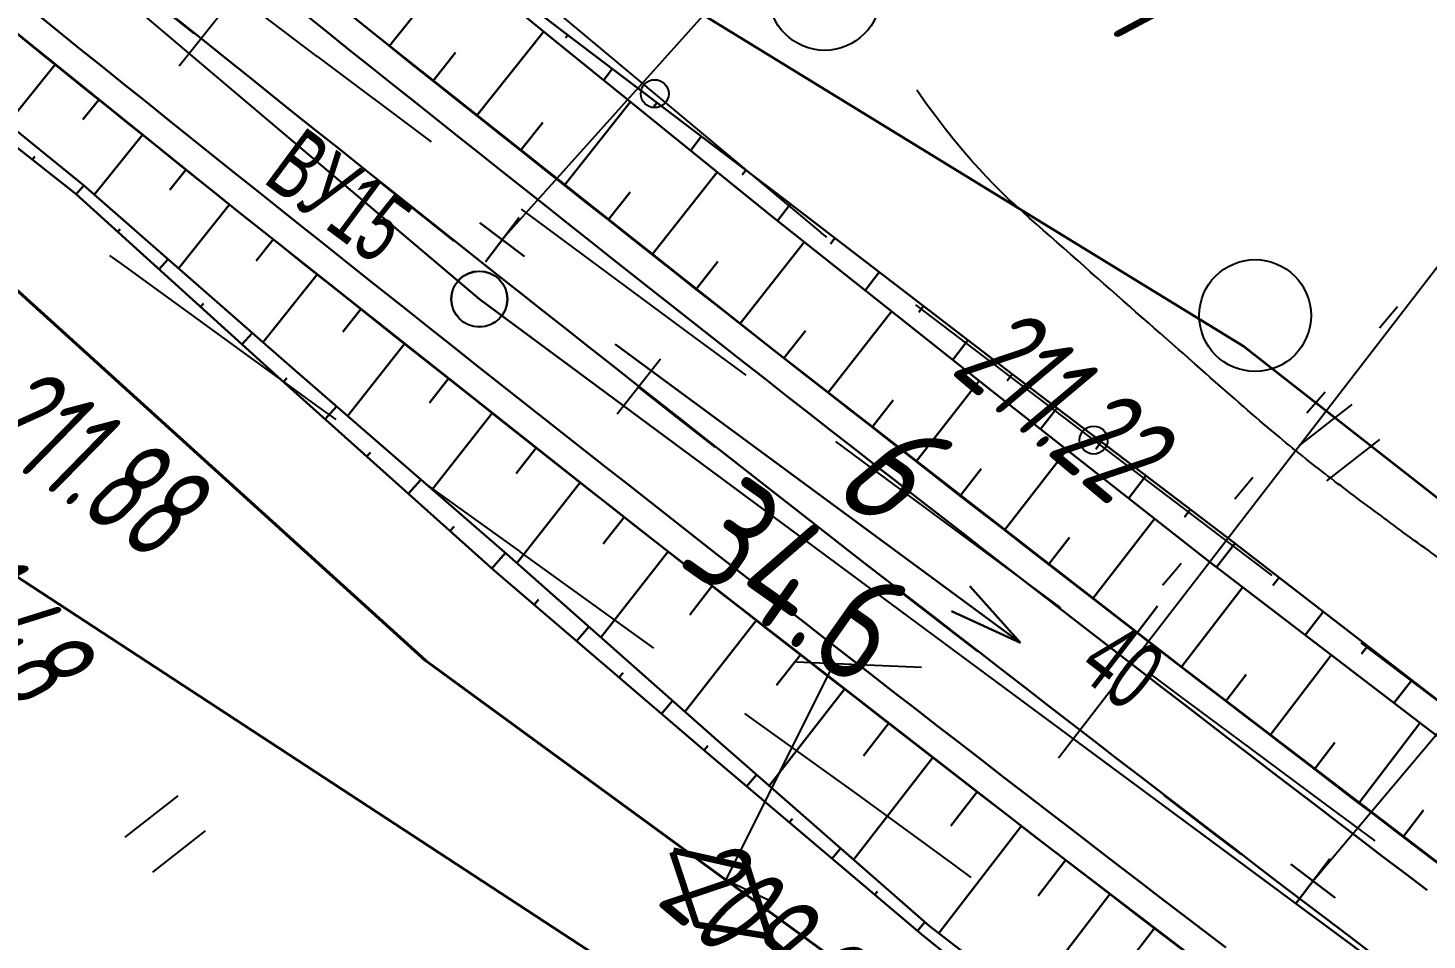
# Model space of a CAD drawing. Header units: millimetres. Extents: x -1799 to 6962, y -1020 to 4121.
# Drawn here: x 1712.9 to 1762.9, y 2361 to 2393.6 of the extents above; entities that cross this region are included whole.
import ezdxf
from ezdxf import colors
from ezdxf.entities.mleader import LeaderData, LeaderLine
from ezdxf.math import Vec2, Vec3

# ---------------------------------------------------------------- set-up
doc = ezdxf.new("R2010")
doc.units = ezdxf.units.MM
doc.linetypes.add('CONTI', pattern=[0])
doc.linetypes.add('STROT', pattern=[1.7, 0.5, -1.2])
for name, color, linetype, lineweight in [('10', 1, 'Continuous', 35), ('КОПИЯ_ОСЬ_13_ОТКОСЫ', 7, 'Continuous', 30), ('ОСЬ_ВЕРХ_ПОКРЫТИЯ_ГРАНИЦЫ_ПОЛОС', 7, 'Continuous', 30), ('ОСЬ_ВЕРХ_ПОКРЫТИЯ_ОСЬ', 1, 'Continuous', 30), ('Отметки', 5, 'Continuous', 30), ('Уклоны ПЧ', 5, 'Continuous', 30)]:
    doc.layers.add(name, color=color, linetype=linetype, lineweight=lineweight)
for name, color, linetype in [('_Ростелеком', 6, 'Continuous'), ('GOR_BDEFAULT', 212, 'CONTI'), ('NAD_MDEFAULT', 7, 'CONTI'), ('PI_OTDEFAULT', 172, 'CONTI'), ('PI_TTDEFAULT', 5, 'CONTI'), ('PLN_O', 7, 'CONTI'), ('SIT_LDEFAULT', 7, 'CONTI'), ('ZAPSKDEFAULT', 7, 'CONTI'), ('КОПИЯ_ОСЬ_ТАНГЕНСЫ', 1, 'Continuous'), ('ОСЬ_ВЕРХ_ПОКРЫТИЯ_КИЛОМЕТЫ', 1, 'Continuous'), ('ОСЬ_ВЕРХ_ПОКРЫТИЯ_ПИКЕТЫ', 1, 'Continuous'), ('ОСЬ_ВЕРХ_ПОКРЫТИЯ_ТАНГЕНСЫ', 1, 'Continuous'), ('разметка', 7, 'Continuous')]:
    doc.layers.add(name, color=color, linetype=linetype)
doc.styles.add('eskd', font='spds.shx', dxfattribs={"width": 1.2, "oblique": 15})
doc.styles.get("Standard").update_dxf_attribs({"font": 'arial.ttf'})
doc.styles.add('STYLE1', font='romand.shx', dxfattribs={"width": 0.9})
doc.styles.add('ГОСТ', font='', dxfattribs={"oblique": 15, "height": 4})
doc.styles.add('ГОСТ А', font='')
doc.styles.get('ГОСТ').set_extended_font_data('GOST type A')
doc.styles.get('ГОСТ А').set_extended_font_data('GOST type A')
doc.linetypes.add('кабель_связи_проект.', pattern='A,10,-1,["/",STYLE1,S=3,R=0,X=0,Y=-1.5],-4.1', length=15.1)

# ---------------------------------------------------------------- blocks, each defined once
blk = doc.blocks.new('BL_2011')
at = {"color": 0}
for p, q in [((0, 0), (0, 2.4)), ((1.6, 0), (1.6, 2.4))]:
    blk.add_line(p, q, dxfattribs=at)
blk = doc.blocks.new('BL_2004')
at = {"color": 0}
blk.add_circle((0, 0), 2, dxfattribs=at)
blk = doc.blocks.new('_None')
blk = doc.blocks.new('Крест')
at = {"layer": 'Отметки'}
for points in [[(0, 1), (0, -1)], [(-1, 0), (1, 0)]]:
    blk.add_lwpolyline(points, dxfattribs=at)
blk = doc.blocks.new('Стрелка')
at = {"layer": 'Уклоны ПЧ', "ltscale": 2}
for points in [[(-0.02342005360436872, -0.04794833697465961), (-0.02342005360436872, 17.97170368749525)], [(-0.02342005360436872, -0.04794833697465961), (-0.5784949510263147, 2.621650927669716)], [(-0.02342005360436872, -0.04794833697465961), (0.5316548438175772, 2.621650927669716)]]:
    blk.add_lwpolyline(points, dxfattribs=at)

msp = doc.modelspace()

# ---------------------------------------------------------------- linework, layer by layer
at = {"layer": '10'}
for points in [[(1669.735964376314, 2453.013480735396), (1726.415964376481, 2400.56348073521), (1756.385964376686, 2382.173480734614), (1836.675964376258, 2319.303480735433), (1870.275964376351, 2298.053480735433), (1950.005964376332, 2264.3734807348), (2101.215964376295, 2227.683480735322), (2162.085964376407, 2219.923480734614), (2159.525964376351, 2213.473480735359), (2297.715964376295, 2209.333480734763)], [(1760.115964376668, 2342.793480734726), (1707.955964376519, 2376.903480735061)]]:
    msp.add_lwpolyline(points, dxfattribs=at)
at = {"layer": '_Ростелеком', "linetype": 'кабель_связи_проект.', "lineweight": 40, "ltscale": 0.25}
msp.add_lwpolyline([(1696.714648970878, 2398.476130288479), (1727.091222252473, 2370.957340737258), (1759.704602863038, 2347.136348735926), (1771.53596436859, 2341.523480700714), (1788.74518032856, 2328.732222103898), (1824.303815422152, 2302.878782804509), (1851.46884326629, 2285.136642693927), (1851.46884326629, 2285.136642693927), (1863.17466596902, 2278.062137788546), (1878.271485360232, 2271.372531694745), (1892.091307884557, 2266.129684680526), (1908.265964376575, 2259.993480734912), (1954.21596437548, 2244.3734807348), (2038.371203434022, 2219.382453972858), (2060.255964376594, 2212.883480735508), (2096.453258847565, 2204.485708415893), (2121.505964377351, 2198.673480735545), (2147.735964376314, 2194.533480734949), (2165.620964376323, 2193.258480735508)], dxfattribs=at)
at = {"layer": '_Ростелеком', "ltscale": 0.25}
for points in [[(1741.702131734675, 2370.853757923854), (1737.830054703323, 2363.113638638903), (1739.36090135747, 2362.393646699761)], [(1740.357583073093, 2370.910545529251), (1744.836836334094, 2370.721362293151)]]:
    msp.add_lwpolyline(points, dxfattribs=at)
at = {"layer": '_Ростелеком', "lineweight": 100, "ltscale": 0.25}
msp.add_lwpolyline([(1735.923905610436, 2364.10058739913), (1736.78848847576, 2361.507869299886), (1739.382590925592, 2361.098506617745), (1738.608948495335, 2363.554748544854), (1735.969316852346, 2364.146079456818)], dxfattribs=at)
at = {"layer": 'GOR_BDEFAULT', "color": 212, "elevation": 212, "flags": 128}
msp.add_lwpolyline([(1833.29170037644, 2327.639214735863), (1832.841700376428, 2327.539216734854), (1832.341700376428, 2327.439217735467), (1831.801700376449, 2327.319214735565), (1831.221700376433, 2327.199212734972), (1830.621700376398, 2327.069214735565), (1830.001700376402, 2326.939217735467), (1829.361700376447, 2326.819214735565), (1828.711700376423, 2326.689217735467), (1828.0617003764, 2326.569214735565), (1827.421700376444, 2326.449212734972), (1826.79170037644, 2326.339211735328), (1826.191700376405, 2326.229210735683), (1825.611700376447, 2326.139214735863), (1825.0617003764, 2326.069214735565), (1824.5617003764, 2325.999215735507), (1824.101700376437, 2325.95921473523), (1823.691700376405, 2325.929215735209), (1823.321700376409, 2325.909211734695), (1822.981700376442, 2325.909211734695), (1822.691700376405, 2325.919213734952), (1822.421700376444, 2325.939217735467), (1822.191700376405, 2325.979210735683), (1821.981700376442, 2326.01921173503), (1821.79170037644, 2326.069214735565), (1821.621700376398, 2326.129212735606), (1821.471700376433, 2326.189217735467), (1821.331700376419, 2326.259217735765), (1821.191700376405, 2326.329216734891), (1821.071700376409, 2326.399216735189), (1820.951700376414, 2326.469216735487), (1820.831700376419, 2326.549218735111), (1820.701700376414, 2326.619217735169), (1820.581700376419, 2326.699212734972), (1820.461700376423, 2326.76921173503), (1820.331700376419, 2326.849213735585), (1820.211700376423, 2326.929215735209), (1820.081700376419, 2326.999215735507), (1819.961700376423, 2327.079216734891), (1819.831700376419, 2327.149216735189), (1819.711700376423, 2327.229210735683), (1819.581700376419, 2327.299218735111), (1819.461700376423, 2327.379212735606), (1819.331700376419, 2327.45921473523), (1819.201700376414, 2327.529213735287), (1819.071700376409, 2327.609215734911), (1818.951700376414, 2327.689217735467), (1818.821700376409, 2327.759217735765), (1818.691700376405, 2327.839211735328), (1818.5617003764, 2327.919213734952), (1818.431700376395, 2327.999215735507), (1818.301700376449, 2328.069214735565), (1818.171700376444, 2328.149216735189), (1818.04170037644, 2328.229210735683), (1817.911700376435, 2328.319214735565), (1817.78170037643, 2328.399216735189), (1817.651700376426, 2328.479210735683), (1817.521700376421, 2328.559212735307), (1817.391700376416, 2328.649216735189), (1817.261700376412, 2328.739212735009), (1817.141700376416, 2328.829216734891), (1817.011700376412, 2328.919213734952), (1816.881700376407, 2329.009217735765), (1816.751700376402, 2329.099213735585), (1816.621700376398, 2329.199212734972), (1816.501700376402, 2329.289216734854), (1816.371700376398, 2329.389214735863), (1816.241700376451, 2329.489212735009), (1816.111700376447, 2329.589211735328), (1815.991700376451, 2329.689217735467), (1815.861700376447, 2329.789216734854), (1815.731700376442, 2329.889214735863), (1815.601700376437, 2329.989212735009), (1815.471700376433, 2330.089211735328), (1815.341700376428, 2330.199212734972), (1815.211700376423, 2330.299218735111), (1815.081700376419, 2330.409211734695), (1814.951700376414, 2330.509217735765), (1814.821700376409, 2330.619217735169), (1814.681700376395, 2330.719216735487), (1814.551700376449, 2330.829216734891), (1814.421700376444, 2330.929215735209), (1814.28170037643, 2331.039216734854), (1814.151700376426, 2331.149216735189), (1814.011700376412, 2331.249215735507), (1813.881700376407, 2331.359215734911), (1813.741700376451, 2331.469216735487), (1813.601700376437, 2331.569214735565), (1813.471700376433, 2331.679215735209), (1813.331700376419, 2331.789216734854), (1813.191700376405, 2331.899216735189), (1813.051700376449, 2331.999215735507), (1812.921700376444, 2332.109215734911), (1812.78170037643, 2332.219216735487), (1812.631700376407, 2332.329216734891), (1812.491700376451, 2332.439217735467), (1812.351700376437, 2332.549218735111), (1812.201700376414, 2332.669213734952), (1812.04170037644, 2332.779213735287), (1811.891700376416, 2332.899216735189), (1811.731700376442, 2333.01921173503), (1811.5617003764, 2333.139214735863), (1811.401700376426, 2333.26921173503), (1811.221700376433, 2333.389214735863), (1811.04170037644, 2333.529213735287), (1810.851700376437, 2333.659211734695), (1810.661700376435, 2333.799218735111), (1810.461700376423, 2333.939217735467), (1810.251700376402, 2334.089211735328), (1810.04170037644, 2334.229210735683), (1809.831700376419, 2334.379212735606), (1809.621700376398, 2334.529213735287), (1809.401700376426, 2334.689217735467), (1809.181700376395, 2334.839211735328), (1808.961700376423, 2334.989212735009), (1808.741700376451, 2335.139214735863), (1808.521700376421, 2335.299218735111), (1808.3117003764, 2335.449212734972), (1808.091700376428, 2335.599213735585), (1807.891700376416, 2335.749215735507), (1807.681700376395, 2335.889214735863), (1807.481700376442, 2336.039216734854), (1807.29170037644, 2336.179215735209), (1807.101700376437, 2336.309212735307), (1806.911700376435, 2336.449212734972), (1806.731700376442, 2336.589211735328), (1806.551700376449, 2336.719216735487), (1806.381700376407, 2336.849213735585), (1806.201700376414, 2336.979210735683), (1806.03170037643, 2337.099213735585), (1805.871700376398, 2337.229210735683), (1805.701700376414, 2337.359215734911), (1805.54170037644, 2337.479210735683), (1805.381700376407, 2337.599213735585), (1805.221700376433, 2337.729210735683), (1805.0617003764, 2337.849213735585), (1804.901700376426, 2337.969216735487), (1804.741700376451, 2338.089211735328), (1804.581700376419, 2338.20921473523), (1804.421700376444, 2338.329216734891), (1804.261700376412, 2338.449212734972), (1804.111700376447, 2338.569214735565), (1803.951700376414, 2338.689217735467), (1803.801700376449, 2338.809212735307), (1803.641700376416, 2338.929215735209), (1803.491700376451, 2339.049218735111), (1803.331700376419, 2339.169213734952), (1803.181700376395, 2339.279213735287), (1803.03170037643, 2339.399216735189), (1802.881700376407, 2339.51921173503), (1802.731700376442, 2339.629212735606), (1802.581700376419, 2339.749215735507), (1802.431700376395, 2339.869217735169), (1802.28170037643, 2339.979210735683), (1802.131700376407, 2340.099213735585), (1801.991700376451, 2340.20921473523), (1801.841700376428, 2340.319214735565), (1801.701700376414, 2340.429215735209), (1801.5617003764, 2340.549218735111), (1801.421700376444, 2340.659211734695), (1801.28170037643, 2340.76921173503), (1801.141700376416, 2340.879212735606), (1801.001700376402, 2340.989212735009), (1800.861700376447, 2341.099213735585), (1800.721700376433, 2341.20921473523), (1800.591700376428, 2341.309212735307), (1800.461700376423, 2341.419213734952), (1800.321700376409, 2341.529213735287), (1800.191700376405, 2341.629212735606), (1800.0617003764, 2341.739212735009), (1799.931700376395, 2341.839211735328), (1799.801700376449, 2341.949212734972), (1799.681700376395, 2342.049218735111), (1799.551700376449, 2342.159211734695), (1799.431700376395, 2342.259217735765), (1799.3117003764, 2342.369217735169), (1799.191700376405, 2342.479210735683), (1799.071700376409, 2342.579216734891), (1798.951700376414, 2342.689217735467), (1798.831700376419, 2342.789216734854), (1798.721700376433, 2342.899216735189), (1798.611700376447, 2343.009217735765), (1798.501700376402, 2343.119217735169), (1798.391700376416, 2343.229210735683), (1798.28170037643, 2343.339211735328), (1798.171700376444, 2343.449212734972), (1798.0617003764, 2343.559212735307), (1797.961700376423, 2343.669213734952), (1797.851700376437, 2343.779213735287), (1797.751700376402, 2343.889214735863), (1797.651700376426, 2343.999215735507), (1797.551700376449, 2344.119217735169), (1797.451700376414, 2344.229210735683), (1797.341700376428, 2344.339211735328), (1797.241700376451, 2344.449212734972), (1797.141700376416, 2344.569214735565), (1797.051700376449, 2344.679215735209), (1796.951700376414, 2344.789216734854), (1796.851700376437, 2344.899216735189), (1796.751700376402, 2345.01921173503), (1796.651700376426, 2345.129212735606), (1796.551700376449, 2345.239212735009), (1796.451700376414, 2345.349213735585), (1796.361700376447, 2345.45921473523), (1796.261700376412, 2345.569214735565), (1796.161700376435, 2345.689217735467), (1796.071700376409, 2345.799218735111), (1795.971700376433, 2345.909211734695), (1795.881700376407, 2346.01921173503), (1795.78170037643, 2346.129212735606), (1795.691700376405, 2346.239212735009), (1795.601700376437, 2346.349213735585), (1795.501700376402, 2346.45921473523), (1795.411700376435, 2346.569214735565), (1795.3117003764, 2346.689217735467), (1795.211700376423, 2346.809212735307), (1795.111700376447, 2346.939217735467), (1795.001700376402, 2347.079216734891), (1794.891700376416, 2347.219216735487), (1794.771700376421, 2347.379212735606), (1794.651700376426, 2347.549218735111), (1794.511700376412, 2347.729210735683), (1794.371700376398, 2347.929215735209), (1794.221700376433, 2348.149216735189), (1794.071700376409, 2348.379212735606), (1793.901700376426, 2348.639214735863), (1793.721700376433, 2348.909211734695), (1793.53170037643, 2349.199212734972), (1793.331700376419, 2349.509217735765), (1793.121700376398, 2349.829216734891), (1792.921700376444, 2350.159211734695), (1792.701700376414, 2350.489212735009), (1792.491700376451, 2350.829216734891), (1792.271700376421, 2351.179215735209), (1792.0617003764, 2351.51921173503), (1791.841700376428, 2351.849213735585), (1791.641700376416, 2352.179215735209), (1791.431700376395, 2352.499215735507), (1791.241700376451, 2352.809212735307), (1791.051700376449, 2353.099213735585), (1790.881700376407, 2353.369217735169), (1790.711700376423, 2353.619217735169), (1790.5617003764, 2353.859215734911), (1790.411700376435, 2354.069214735565), (1790.28170037643, 2354.26921173503), (1790.161700376435, 2354.449212734972), (1790.04170037644, 2354.619217735169), (1789.931700376395, 2354.76921173503), (1789.831700376419, 2354.919213734952), (1789.731700376442, 2355.049218735111), (1789.641700376416, 2355.169213734952), (1789.551700376449, 2355.289216734854), (1789.471700376433, 2355.399216735189), (1789.391700376416, 2355.499215735507), (1789.3117003764, 2355.599213735585), (1789.241700376451, 2355.699212734972), (1789.161700376435, 2355.799218735111), (1789.091700376428, 2355.889214735863), (1789.011700376412, 2355.989212735009), (1788.941700376405, 2356.079216734891), (1788.861700376447, 2356.169213734952), (1788.79170037644, 2356.26921173503), (1788.711700376423, 2356.359215734911), (1788.631700376407, 2356.439217735467), (1788.551700376449, 2356.529213735287), (1788.461700376423, 2356.619217735169), (1788.371700376398, 2356.699212734972), (1788.28170037643, 2356.789216734854), (1788.191700376405, 2356.869217735169), (1788.091700376428, 2356.949212734972), (1787.991700376451, 2357.029213735287), (1787.881700376407, 2357.109215734911), (1787.771700376421, 2357.179215735209), (1787.651700376426, 2357.259217735765), (1787.53170037643, 2357.339211735328), (1787.411700376435, 2357.409211734695), (1787.29170037644, 2357.489212735009), (1787.171700376444, 2357.569214735565), (1787.051700376449, 2357.639214735863), (1786.921700376444, 2357.729210735683), (1786.8117003764, 2357.809212735307), (1786.691700376405, 2357.889214735863), (1786.571700376409, 2357.979210735683), (1786.461700376423, 2358.079216734891), (1786.361700376447, 2358.169213734952), (1786.261700376412, 2358.26921173503), (1786.171700376444, 2358.379212735606), (1786.081700376419, 2358.489212735009), (1785.991700376451, 2358.599213735585), (1785.921700376444, 2358.719216735487), (1785.841700376428, 2358.829216734891), (1785.771700376421, 2358.949212734972), (1785.711700376423, 2359.069214735565), (1785.641700376416, 2359.189217735467), (1785.591700376428, 2359.299218735111), (1785.53170037643, 2359.419213734952), (1785.471700376433, 2359.529213735287), (1785.421700376444, 2359.629212735606), (1785.371700376398, 2359.739212735009), (1785.321700376409, 2359.829216734891), (1785.271700376421, 2359.929215735209), (1784.021700376421, 2361.789216734854), (1783.861700376447, 2362.039216734854), (1783.691700376405, 2362.319214735565), (1783.501700376402, 2362.629212735606), (1783.3117003764, 2362.939217735467), (1783.111700376447, 2363.26921173503), (1782.911700376435, 2363.609215734911), (1782.701700376414, 2363.95921473523), (1782.501700376402, 2364.299218735111), (1782.29170037644, 2364.649216735189), (1782.091700376428, 2364.979210735683), (1781.891700376416, 2365.309212735307), (1781.701700376414, 2365.629212735606), (1781.521700376421, 2365.919213734952), (1781.351700376437, 2366.199212734972), (1781.201700376414, 2366.449212734972), (1780.111700376447, 2367.929215735209), (1779.581700376419, 2368.359215734911), (1779.051700376449, 2368.779213735287), (1778.501700376402, 2369.199212734972), (1777.891700376416, 2369.679215735209), (1777.151700376426, 2370.229210735683), (1777.101700376437, 2370.26921173503), (1777.051700376449, 2370.309212735307), (1776.981700376442, 2370.349213735585), (1776.911700376435, 2370.399216735189), (1776.821700376409, 2370.439217735467), (1776.721700376433, 2370.489212735009), (1776.601700376437, 2370.549218735111), (1776.461700376423, 2370.599213735585), (1776.29170037644, 2370.669213734952), (1776.091700376428, 2370.729210735683), (1775.861700376447, 2370.809212735307), (1775.601700376437, 2370.889214735863), (1775.301700376449, 2370.979210735683), (1774.951700376414, 2371.069214735565), (1774.571700376409, 2371.179215735209), (1774.141700376416, 2371.289216734854), (1773.661700376435, 2371.419213734952), (1773.151700376426, 2371.539216734854), (1772.611700376447, 2371.679215735209), (1772.051700376449, 2371.819214735565), (1771.471700376433, 2371.95921473523), (1770.881700376407, 2372.109215734911), (1770.29170037644, 2372.259217735765), (1769.691700376405, 2372.409211734695), (1769.111700376447, 2372.559212735307), (1768.53170037643, 2372.70921473523), (1767.971700376433, 2372.849213735585), (1767.441700376405, 2372.999215735507), (1766.941700376405, 2373.139214735863), (1766.481700376442, 2373.26921173503), (1766.0617003764, 2373.399216735189), (1765.681700376395, 2373.529213735287), (1765.331700376419, 2373.639214735863), (1765.021700376421, 2373.759217735765), (1764.751700376402, 2373.869217735169), (1764.501700376402, 2373.969216735487), (1764.271700376421, 2374.069214735565), (1764.071700376409, 2374.169213734952), (1763.891700376416, 2374.26921173503), (1763.731700376442, 2374.359215734911), (1763.581700376419, 2374.449212734972), (1763.441700376405, 2374.539216734854), (1763.3117003764, 2374.629212735606), (1763.191700376405, 2374.719216735487), (1763.071700376409, 2374.809212735307), (1762.951700376414, 2374.899216735189), (1762.831700376419, 2374.979210735683), (1762.701700376414, 2375.069214735565), (1762.581700376419, 2375.159211734695), (1762.461700376423, 2375.249215735507), (1762.341700376428, 2375.339211735328), (1762.221700376433, 2375.429215735209), (1762.101700376437, 2375.509217735765), (1761.981700376442, 2375.599213735585), (1761.861700376447, 2375.689217735467), (1761.741700376451, 2375.779213735287), (1761.621700376398, 2375.869217735169), (1761.501700376402, 2375.95921473523), (1761.381700376407, 2376.049218735111), (1761.261700376412, 2376.139214735863), (1761.141700376416, 2376.219216735487), (1761.021700376421, 2376.309212735307), (1760.901700376426, 2376.399216735189), (1760.78170037643, 2376.489212735009), (1760.661700376435, 2376.579216734891), (1760.54170037644, 2376.669213734952), (1760.421700376444, 2376.759217735765), (1760.3117003764, 2376.839211735328), (1760.191700376405, 2376.929215735209), (1760.071700376409, 2377.01921173503), (1759.961700376423, 2377.109215734911), (1759.841700376428, 2377.199212734972), (1759.731700376442, 2377.279213735287), (1759.611700376447, 2377.369217735169), (1759.501700376402, 2377.45921473523), (1759.381700376407, 2377.539216734854), (1759.271700376421, 2377.629212735606), (1759.161700376435, 2377.719216735487), (1759.04170037644, 2377.809212735307), (1758.931700376395, 2377.889214735863), (1758.821700376409, 2377.979210735683), (1758.701700376414, 2378.069214735565), (1758.591700376428, 2378.159211734695), (1758.471700376433, 2378.259217735765), (1758.361700376447, 2378.349213735585), (1758.241700376451, 2378.439217735467), (1758.121700376398, 2378.539216734854), (1758.001700376402, 2378.639214735863), (1757.871700376398, 2378.739212735009), (1757.751700376402, 2378.849213735585), (1757.621700376398, 2378.949212734972), (1757.491700376451, 2379.059212735307), (1757.361700376447, 2379.169213734952), (1757.221700376433, 2379.289216734854), (1757.091700376428, 2379.399216735189), (1756.951700376414, 2379.51921173503), (1756.801700376449, 2379.649216735189), (1756.661700376435, 2379.76921173503), (1756.511700376412, 2379.899216735189), (1756.351700376437, 2380.039216734854), (1756.201700376414, 2380.169213734952), (1756.04170037644, 2380.309212735307), (1755.871700376398, 2380.45921473523), (1755.701700376414, 2380.609215734911), (1755.53170037643, 2380.759217735765), (1755.351700376437, 2380.909211734695), (1755.171700376444, 2381.069214735565), (1754.991700376451, 2381.229210735683), (1754.801700376449, 2381.399216735189), (1754.611700376447, 2381.569214735565), (1754.411700376435, 2381.739212735009), (1754.211700376423, 2381.919213734952), (1754.011700376412, 2382.089211735328), (1753.801700376449, 2382.279213735287), (1753.591700376428, 2382.45921473523), (1753.381700376407, 2382.649216735189), (1753.161700376435, 2382.839211735328), (1752.951700376414, 2383.029213735287), (1752.721700376433, 2383.219216735487), (1752.501700376402, 2383.419213734952), (1752.28170037643, 2383.619217735169), (1752.051700376449, 2383.819214735565), (1751.821700376409, 2384.01921173503), (1751.591700376428, 2384.229210735683), (1751.361700376447, 2384.429215735209), (1751.121700376398, 2384.639214735863), (1750.881700376407, 2384.849213735585), (1750.651700376426, 2385.059212735307), (1750.411700376435, 2385.26921173503), (1750.171700376444, 2385.479210735683), (1749.921700376444, 2385.699212734972), (1749.681700376395, 2385.909211734695), (1749.441700376405, 2386.129212735606), (1749.191700376405, 2386.349213735585), (1748.951700376414, 2386.559212735307), (1748.701700376414, 2386.779213735287), (1748.461700376423, 2386.999215735507), (1748.211700376423, 2387.229210735683), (1747.951700376414, 2387.45921473523), (1747.701700376414, 2387.70921473523), (1747.431700376395, 2387.969216735487), (1747.161700376435, 2388.249215735507), (1746.891700376416, 2388.539216734854), (1746.601700376437, 2388.859215734911), (1746.3117003764, 2389.199212734972), (1746.001700376402, 2389.569214735565), (1745.681700376395, 2389.969216735487), (1745.361700376447, 2390.399216735189), (1745.011700376412, 2390.859215734911), (1744.661700376435, 2391.359215734911)], dxfattribs=at)
at = {"layer": 'PI_TTDEFAULT', "color": 5}
msp.add_point((1753.481700376442, 2373.669213734952, 211.219), dxfattribs=at)
at = {"layer": 'PLN_O'}
for p, q in [((1729.151700376426, 2396.359215734911), (1741.231700376442, 2386.259217735765)), ((1741.231700376442, 2386.249215735507), (1741.431700376395, 2386.099213735585)), ((1744.621700376398, 2383.679215735209), (1757.361700376447, 2373.999215735507)), ((1760.551700376449, 2371.589211735328), (1773.29170037644, 2361.909211734695))]:
    msp.add_line(p, q, dxfattribs=at)
for centre in [(1735.29170037644, 2391.229210735683), (1750.991700376451, 2378.839211735328)]:
    msp.add_circle(centre, 0.5, dxfattribs=at)
at = {"layer": 'SIT_LDEFAULT', "color": 7}
for p, q in [((1723.221700376433, 2392.559212735307), (1719.321700376409, 2395.51921173503)), ((1727.3117003764, 2389.509217735765), (1723.221700376433, 2392.569214735565)), ((1736.721700376433, 2382.509217735765), (1730.521700376421, 2387.099213735585)), ((1715.79170037644, 2385.439217735467), (1716.191700376405, 2385.149216735189)), ((1716.191700376405, 2385.149216735189), (1723.261700376412, 2380.01921173503)), ((1761.211700376423, 2382.859215734911), (1761.861700376447, 2383.619217735169)), ((1738.5617003764, 2381.159211734695), (1736.721700376433, 2382.509217735765)), ((1758.621700376398, 2379.809212735307), (1759.271700376421, 2380.569214735565)), ((1723.261700376412, 2380.01921173503), (1723.891700376416, 2379.569214735565)), ((1743.011700376412, 2377.869217735169), (1741.771700376421, 2378.789216734854)), ((1748.171700376444, 2374.059212735307), (1743.011700376412, 2377.869217735169)), ((1756.04170037644, 2376.739212735009), (1756.681700376395, 2377.509217735765)), ((1727.141700376416, 2377.239212735009), (1730.471700376433, 2374.849213735585)), ((1730.461700376423, 2374.839211735328), (1735.251700376402, 2371.399216735189)), ((1754.011700376412, 2374.309212735307), (1754.121700376398, 2374.439217735467)), ((1749.821700376409, 2372.839211735328), (1748.171700376444, 2374.059212735307)), ((1753.481700376442, 2373.669213734952), (1754.011700376412, 2374.309212735307)), ((1754.04170037644, 2369.70921473523), (1753.03170037643, 2370.45921473523)), ((1756.621700376398, 2367.789216734854), (1754.04170037644, 2369.70921473523)), ((1738.501700376402, 2369.059212735307), (1742.511700376412, 2366.189217735467)), ((1759.241700376451, 2365.849213735585), (1756.621700376398, 2367.789216734854)), ((1742.511700376412, 2366.189217735467), (1745.991700376451, 2363.649216735189)), ((1761.0617003764, 2364.509217735765), (1759.241700376451, 2365.849213735585)), ((1745.991700376451, 2363.649216735189), (1746.601700376437, 2363.189217735467))]:
    msp.add_line(p, q, dxfattribs=at)
at = {"layer": 'КОПИЯ_ОСЬ_13_ОТКОСЫ'}
for points in [[(1676.822289752812, 2422.812792136719), (1677.517761055768, 2422.224312432495), (1691.634460274518, 2410.417793877808), (1705.856139962018, 2398.737984307495), (1720.181823555768, 2387.185860284058), (1734.610046212018, 2375.762520440308), (1749.140319649518, 2364.468575127808), (1763.770690743268, 2353.305245049683), (1778.500671212018, 2342.273140557495), (1799.173522774518, 2326.97602141687), (1805.231139962018, 2322.527168877808), (1809.691345040143, 2319.28022063562), (1813.354675118268, 2316.637276299683), (1816.623229805768, 2314.300850518433), (1819.493835274518, 2312.26801360437), (1822.996032540143, 2309.816475518433), (1826.511901680768, 2307.384590752808), (1831.929382149518, 2303.711006768433), (1832.845696687678, 2303.105757117656)], [(1674.557751854134, 2420.302987148439), (1675.315186674687, 2419.614914208104), (1675.315186674687, 2419.614914208104), (1683.277711088749, 2412.746872215916), (1690.687989409062, 2406.708481102635), (1698.126221830937, 2400.704696922948), (1700.363770659062, 2398.91136196201), (1707.467042143437, 2393.255234032323), (1714.595093901249, 2387.630417137791), (1722.053345854374, 2380.884140282323), (1729.544434721562, 2374.174362450291), (1737.182984526249, 2367.639328270604), (1744.853150541874, 2361.141586571385), (1752.672364409062, 2354.828964501073), (1760.522339994999, 2348.554489403416)], [(1708.65014912221, 2412.047162099195), (1716.370584264727, 2405.753647847486), (1724.121558919878, 2399.49778275044), (1732.030504003496, 2393.4410582021), (1739.968843236895, 2387.422917409253), (1747.868474737139, 2381.359112782789), (1755.797525182696, 2375.333828969312), (1763.67627121541, 2369.244023366285), (1771.584565893145, 2363.192639394117), (1779.652177587481, 2357.353852315259), (1787.748124853106, 2351.554413838697), (1798.836610570879, 2344.181405110669)], [(1708.570952192278, 2411.950452847791), (1716.289975896807, 2405.654217763257), (1724.03955246541, 2399.395625157666), (1731.754232183428, 2393.092211766553), (1739.499505773516, 2386.826424641919), (1747.304036870928, 2380.63387398274), (1755.138616338701, 2374.479382558179), (1763.048150793047, 2368.421414418531), (1770.987077489825, 2362.402012868238), (1778.9301927242, 2356.38784889729), (1786.902490392657, 2350.412423177076), (1797.576967016192, 2342.479935689283)], [(1708.571002977182, 2411.95044516438), (1716.289997117807, 2405.654180515942), (1724.039508836557, 2399.395635594067), (1731.754352586557, 2393.092168797192), (1739.499469774057, 2386.82642172688), (1747.304157274057, 2380.633916844067), (1755.138629930307, 2374.479375828442), (1763.048053758432, 2368.421392430005), (1770.987018602182, 2362.401983250317), (1778.930133836557, 2356.387823094067), (1786.902545945932, 2350.412481297192), (1797.576862352182, 2342.479986180005)], [(1710.905719774057, 2404.942876805005), (1725.175739305307, 2393.43579672688), (1739.547809617807, 2382.05689047688), (1754.021442430307, 2370.80689047688), (1768.594928758432, 2359.687017430005), (1783.267292039682, 2348.697881687817), (1795.483600633432, 2339.652471531567), (1804.769489305307, 2332.884771336255), (1809.618854539682, 2329.37378500813), (1814.071979539682, 2326.17456625813), (1821.791461961557, 2320.707891453442), (1824.238971727182, 2319.000371922192), (1827.715534227182, 2316.60230063313), (1831.204303758432, 2314.22241782063), (1833.675495164682, 2312.55982016438), (1837.207385858588, 2310.218632840936)], [(1700.027711088749, 2400.009750633885), (1714.857423002812, 2387.957199364354), (1722.413941557499, 2381.338485985448), (1730.002686674687, 2374.756698876073), (1737.536866362187, 2368.093063622166), (1745.103516752812, 2361.466293602635), (1753.054322416874, 2355.330063133885), (1761.034791166874, 2349.232589989354), (1772.381357187298, 2342.760908620817), (1780.716920073124, 2336.512558251073), (1780.716920073124, 2336.512558251073), (1793.342530424687, 2328.352157860448)], [(1725.800495164682, 2392.936651219067), (1728.222370164682, 2395.970220555005)], [(1728.928913133432, 2390.443975437817), (1731.317340867807, 2393.44751547688)], [(1732.180051580401, 2393.32712082417), (1732.101667180987, 2393.224230809522)], [(1727.363971727182, 2391.689580906567), (1728.170368211557, 2392.701543797192)], [(1713.847839180768, 2392.26752532312), (1712.140563790143, 2390.148140557495)], [(1733.771581426592, 2392.115910573316), (1733.460393682451, 2391.706593556714)], [(1715.405944649518, 2391.01361907312), (1714.837585274518, 2390.30658782312)], [(1732.061969774057, 2387.957525242505), (1734.417194383432, 2390.93091391438)], [(1735.364297643633, 2390.906258626294), (1735.260701909991, 2390.769719167066)], [(1730.494831102182, 2389.19995688313), (1731.289997117807, 2390.20191000813)], [(1716.965270821393, 2389.761299737183), (1715.244567696393, 2387.616524346558)], [(1736.958192602129, 2389.698163075757), (1736.571656957598, 2389.187672658277)], [(1713.023926909062, 2388.865890770604), (1713.120240385624, 2388.988144188573)], [(1718.525817696393, 2388.510445244995), (1717.953063790143, 2387.794991143433)], [(1738.55326630208, 2388.491623921705), (1738.424588933916, 2388.321335835767)], [(1735.200153367807, 2385.477056492505), (1737.521930711557, 2388.420293797192)], [(1714.596070463749, 2387.629562645604), (1714.877686674687, 2387.939316063573)], [(1733.630573289682, 2386.716436375317), (1734.414508836557, 2387.708379734692)], [(1720.087585274518, 2387.261055596558), (1718.257507149518, 2384.971016534058)], [(1740.148031011553, 2387.284691853833), (1739.682206884356, 2386.68074898274)], [(1716.076661284062, 2386.285019188573), (1716.170411284062, 2386.388351708104)], [(1721.650573555768, 2386.013252862183), (1721.041442696393, 2385.249336846558)], [(1741.732286230059, 2386.063981099439), (1741.577211156817, 2385.862515492749)], [(1738.342975633432, 2383.00269125813), (1740.635944383432, 2385.920904148755)], [(1717.558594877812, 2384.941879540135), (1717.882569487187, 2385.299667626073)], [(1736.770954149057, 2384.239141453442), (1737.543903367807, 2385.22095297688)], [(1723.214782540143, 2384.76703704187), (1721.276061837018, 2382.33100188562)], [(1743.317735448809, 2384.844822926832), (1742.81393982503, 2384.189000172925)], [(1719.041749174687, 2383.600204735448), (1719.149659330937, 2383.719589501073)], [(1724.780212227643, 2383.522286065308), (1724.134704415143, 2382.709663994995)], [(1744.904374853106, 2383.627209706617), (1744.736657873125, 2383.40844063313)], [(1741.490680711557, 2380.534551609692), (1743.761920945932, 2383.43677328938)], [(1720.526368315312, 2382.25999477451), (1720.892457182499, 2382.665939598729)], [(1739.916217820932, 2381.767950047192), (1740.679645555307, 2382.741338719067)], [(1726.346862618268, 2382.278999932495), (1724.299743477643, 2379.696846612183)], [(1746.49220444295, 2382.411152882886), (1745.950639501543, 2381.703305287671)], [(1722.012086088749, 2380.921249657323), (1722.134034330937, 2381.056625633885)], [(1727.914733712018, 2381.037300713745), (1727.233337227643, 2380.175850518433)], [(1744.643268602182, 2378.07251547688), (1746.892780320932, 2380.95874594563)], [(1748.081220403643, 2381.196648640943), (1747.900930181475, 2380.960522694898)], [(1723.499268705937, 2379.583908348729), (1723.907349760624, 2380.038131981541)], [(1743.066364305307, 2379.302862156567), (1743.822467820932, 2380.271001805005)], [(1749.671426549883, 2379.983696980787), (1749.092290655108, 2379.223664326978)], [(1729.483825508893, 2379.797066338745), (1727.329040352643, 2377.068184502808)], [(1731.054138008893, 2378.558418877808), (1730.336608712018, 2377.648140557495)], [(1747.800739305307, 2375.616704930005), (1750.028522508432, 2378.486700047192)], [(1751.262815252276, 2378.772297902417), (1751.070016637774, 2378.518765492749)], [(1724.987672026249, 2378.247970848729), (1725.123536284062, 2378.399521141698)], [(1746.221393602182, 2376.843877781567), (1746.970172899057, 2377.806646336255)], [(1752.855386510821, 2377.56245903523), (1752.238881841631, 2376.750100179029)], [(1726.477418119999, 2376.913559227635), (1726.927247221562, 2377.41624477451)], [(1732.625671212018, 2377.321358330933), (1730.359313790143, 2374.439766534058)], [(1734.198180977643, 2376.085762627808), (1733.443786446393, 2375.12445891687)], [(1750.962848680307, 2373.166997898755), (1753.169147508432, 2376.02075766438)], [(1754.449140325518, 2376.354176564527), (1754.243901983233, 2376.083188100171)], [(1727.968384916874, 2375.580551415135), (1728.118165190312, 2375.74827602451)], [(1749.381061570932, 2374.391118992505), (1750.122760789682, 2375.348516453442)], [(1756.041616216631, 2375.144242329908), (1755.380632177325, 2374.293110890699)], [(1729.460694487187, 2374.249008446385), (1729.952149565312, 2374.800277977635)], [(1735.772155587018, 2374.851631768433), (1733.363220040143, 2371.776436455933)], [(1737.347106758893, 2373.61908782312), (1736.545104805768, 2372.59320891687)], [(1754.129596727182, 2370.723516453442), (1756.321247117807, 2373.569707859692)], [(1757.621827856035, 2373.918297810865), (1757.401773229571, 2373.634373708082)], [(1730.976441557499, 2372.944259911229), (1731.136841948124, 2373.13108852451)], [(1752.545612352182, 2371.944463719067), (1753.280231492807, 2372.896490086255)], [(1759.203233495684, 2372.693902058912), (1758.554727331133, 2371.855462117505)], [(1732.494874174687, 2371.642502098729), (1732.934571440312, 2372.155807762791)], [(1738.923522774518, 2372.38813079187), (1736.372497383893, 2369.11859954187)], [(1760.785836950274, 2371.471047444654), (1760.569940343828, 2371.191357655835)], [(1740.500915352643, 2371.15863860437), (1739.651550118268, 2370.067940362183)], [(1757.301471727182, 2368.286260594067), (1759.489460008432, 2371.13941000813)], [(1734.014527494999, 2370.342209129979), (1734.160889799687, 2370.513473778416)], [(1755.714801805307, 2369.50415610188), (1756.444538133432, 2370.453496922192)], [(1762.369638219805, 2370.249745412183), (1761.733560338946, 2369.424042744947)], [(1735.535401518437, 2369.043442040135), (1735.931397612187, 2369.50755336826)], [(1742.079528633893, 2369.930733330933), (1739.387389962018, 2366.46625579187)], [(1743.659362618268, 2368.704292901245), (1742.763122383893, 2367.548653252808)], [(1760.477741258432, 2365.855108250317), (1762.662555711557, 2368.715337742505)], [(1758.888874070932, 2367.069829930005), (1759.617389695932, 2368.02173422688)], [(1737.057496244999, 2367.746078758885), (1737.189332182499, 2367.900924950291)], [(1745.240417305768, 2367.47943938562), (1742.407897774518, 2363.819527276245)], [(1738.580933744999, 2366.450241356541), (1738.933472807499, 2366.865036278416)], [(1746.822692696393, 2366.256050713745), (1745.879577462018, 2365.035225518433)], [(1762.067829149057, 2364.64185141438), (1762.795124070932, 2365.59595297688)], [(1740.105591948124, 2365.155868797948), (1740.222901518437, 2365.294235497166)], [(1748.406188790143, 2365.034248955933), (1745.449157540143, 2361.198311455933)], [(1741.631470854374, 2363.862961083104), (1741.940674955937, 2364.22825649326)], [(1749.990661446393, 2363.814034112183), (1749.006286446393, 2362.534371026245)], [(1743.158692534062, 2362.57151821201), (1743.261597807499, 2362.693405419041)], [(1751.576598946393, 2362.595284112183), (1748.620055977643, 2358.74457610437)], [(1744.687134916874, 2361.281601219823), (1744.953248198124, 2361.597275047948)], [(1753.163513008893, 2361.378121026245), (1752.179382149518, 2360.093575127808)]]:
    msp.add_lwpolyline(points, dxfattribs=at)
at = {"layer": 'КОПИЯ_ОСЬ_ТАНГЕНСЫ'}
for p, q in [((1593.061700375847, 2498.9292147359), (1729.01693683235, 2383.884148786229)), ((1729.01693683235, 2383.884148786229), (1871.039738616828, 2278.739413559822))]:
    msp.add_line(p, q, dxfattribs=at)
msp.add_circle((1729.01693683235, 2383.884148786229), 1, dxfattribs=at)
at = {"layer": 'ОСЬ_ВЕРХ_ПОКРЫТИЯ_ГРАНИЦЫ_ПОЛОС', "linetype": 'Continuous', "lineweight": 30}
for points in [[(1755.71392844531, 2360.684349432041), (1754.918437018039, 2361.292633465876), (1754.12324239265, 2361.901305448649), (1753.328344758231, 2362.510365236935), (1752.533744304072, 2363.11981268545), (1751.739441219086, 2363.729647649837), (1750.945435692332, 2364.339869985742), (1750.151727912695, 2364.950479546947), (1749.358318069057, 2365.561476187234), (1748.565206350127, 2366.17285976318), (1747.772392944646, 2366.784630129499), (1746.979878041233, 2367.396787137178), (1746.187661828511, 2368.009330643726), (1745.39574449487, 2368.622260502924), (1744.604126228785, 2369.235576568556), (1743.812807218676, 2369.849278694403), (1743.021787652609, 2370.463366734249), (1742.231067718947, 2371.077840543737), (1741.440647605845, 2371.692699974788), (1740.650527501255, 2372.307944881183), (1739.860707593276, 2372.923575118569), (1739.071188069773, 2373.539590537001), (1738.281969118552, 2374.155990993057), (1737.493050927451, 2374.772776340519), (1736.704433684217, 2375.389946429444), (1735.916117576338, 2376.007501113613), (1735.128102791534, 2376.625440248673), (1734.340389517174, 2377.243763687474), (1733.552977940746, 2377.862471280073), (1732.765868249591, 2378.481562879321), (1731.979060631022, 2379.10103833807), (1731.192555272117, 2379.720897511964), (1730.406352359985, 2380.341140252923), (1729.620452081939, 2380.961766411004), (1728.834854624767, 2381.582775839989), (1728.049560175432, 2382.204168391799), (1727.264568920693, 2382.825943919283), (1726.479881047455, 2383.4481022725), (1725.695496742303, 2384.070643303369), (1724.911416191908, 2384.693566868466), (1724.127639582914, 2385.316872812261), (1723.344167101672, 2385.940560993192), (1722.56099893465, 2386.564631261316), (1721.778135268172, 2387.189083464828), (1720.995576288502, 2387.813917457511), (1720.213322181875, 2388.439133091283), (1719.431373134265, 2389.06473021434), (1718.649729331877, 2389.690708680463), (1717.868390960657, 2390.317068343435), (1717.087358206403, 2390.943809049589), (1716.306631255147, 2391.570930649911), (1715.526210292368, 2392.198432996322), (1714.746095503981, 2392.826315940742), (1713.966287075551, 2393.454579333228), (1713.186785192529, 2394.083223024768)], [(1754.311007666731, 2360.498259760824), (1753.515425636937, 2361.107228127693), (1752.720140741914, 2361.716584490066), (1751.925153172031, 2362.326328700793), (1751.130463115764, 2362.936460616452), (1750.336070762112, 2363.546980092687), (1749.541976301241, 2364.15788698328), (1748.748179922006, 2364.769181140152), (1747.954681811456, 2365.380862422672), (1747.161482159494, 2365.992930683692), (1746.368581157129, 2366.605385773269), (1745.575978988878, 2367.218227550772), (1744.783675845576, 2367.831455869054), (1743.991671915699, 2368.445070581895), (1743.199967387665, 2369.05907154308), (1742.408562449689, 2369.673458606389), (1741.617457288879, 2370.288231627469), (1740.82665209575, 2370.903390458238), (1740.036147057233, 2371.518934950617), (1739.245942360207, 2372.134864963976), (1738.456038196115, 2372.751180343715), (1737.666434748719, 2373.367880950135), (1736.877132207601, 2373.984966636089), (1736.088130762839, 2374.602437248838), (1735.299430599765, 2375.22029264496), (1734.51103190482, 2375.838532680099), (1733.722934867264, 2376.457157207106), (1732.935139676245, 2377.076166073245), (1732.147646517502, 2377.695559132298), (1731.360455578289, 2378.315336238978), (1730.573567044145, 2378.93549724893), (1729.786981104417, 2379.556042012212), (1729.000697947466, 2380.176970377949), (1728.214717758072, 2380.798282202718), (1727.429040724217, 2381.419977336575), (1726.643667032224, 2382.042055633304), (1725.858596870627, 2382.664516941098), (1725.073830425021, 2383.287361112808), (1724.289367879168, 2383.910588007805), (1723.505209427161, 2384.534197464039), (1722.721355246942, 2385.158189346467), (1721.937805530071, 2385.782563501422), (1721.154560464036, 2386.407319777099), (1720.371620231725, 2387.032458028209), (1719.588985020537, 2387.657978107606), (1718.806655018861, 2388.283879859758), (1718.024630409354, 2388.910163142172), (1717.242911378105, 2389.536827808631), (1716.461498115483, 2390.163873701741), (1715.680390804637, 2390.791300674354), (1714.899589630726, 2391.41910857932), (1714.119094779404, 2392.047297268559), (1713.338906437604, 2392.675866591198), (1712.559024790253, 2393.304816397292)]]:
    msp.add_lwpolyline(points, dxfattribs=at)
at = {"layer": 'ОСЬ_ВЕРХ_ПОКРЫТИЯ_ГРАНИЦЫ_ПОЛОС', "linetype": 'Continuous'}
for points in [[(1762.915896731234, 2362.737911953044), (1762.122324319245, 2363.341983501253), (1761.329046313282, 2363.946441613522), (1760.536062901761, 2364.551286151086), (1759.743374272783, 2365.156516968657), (1758.950980614443, 2365.762133924675), (1758.158882115074, 2366.36813687106), (1757.36707896257, 2366.974525668112), (1756.575571344883, 2367.581300169614), (1755.784359449908, 2368.188460232143), (1754.99344346551, 2368.796005713207), (1754.202823579379, 2369.403936467518), (1753.412499979147, 2370.012252347929), (1752.622472852565, 2370.620953217533), (1751.83274238706, 2371.230038921733), (1751.04330877006, 2371.839509321761), (1750.254172189054, 2372.449364273262), (1749.465332831294, 2373.05960363095), (1748.676790884094, 2373.670227249538), (1747.888546534619, 2374.28123498374), (1747.100599969921, 2374.892626688269), (1746.312951377078, 2375.504402216909), (1745.525600943083, 2376.116561428097), (1744.738548854841, 2376.729104174686), (1743.951795299139, 2377.342030310457), (1743.165340462738, 2377.955339689192), (1742.379184532338, 2378.569032169332), (1741.593327694611, 2379.183107600932), (1740.807770135967, 2379.797565839638), (1740.02251204305, 2380.412406739232), (1739.237553602094, 2381.027630157222), (1738.452894999538, 2381.643235940871), (1737.66853642159, 2382.259223949549), (1736.884478054513, 2382.875594036107), (1736.100720084281, 2383.492346052465), (1735.317262697101, 2384.109479852405), (1734.534106078858, 2384.726995290642), (1733.751250415497, 2385.344892220025), (1732.968695892758, 2385.963170493406), (1732.186442696557, 2386.581829965499), (1731.404491012459, 2387.200870488224), (1730.62284102609, 2387.820291916293), (1729.841492923044, 2388.440094099765), (1729.06044688877, 2389.060276892421), (1728.279703108719, 2389.680840150838), (1727.499261768166, 2390.301783720416), (1726.719123052326, 2390.923107462389), (1725.939287146475, 2391.544811222156), (1725.159754235743, 2392.166894854431), (1724.380524505084, 2392.789358212066), (1723.601598139483, 2393.41220114698), (1722.822975323952, 2394.035423512955)], [(1724.226301121505, 2394.193063608755), (1725.004846966194, 2393.570524944377), (1725.783696027685, 2392.948365671945), (1726.562848121199, 2392.326585939539), (1727.34230306178, 2391.705185894308), (1728.122060664356, 2391.084165683401), (1728.902120743916, 2390.463525454898), (1729.682483115243, 2389.843265355949), (1730.463147593089, 2389.223385533703), (1731.244113992094, 2388.603886136239), (1732.025382126923, 2387.984767309775), (1732.806951812216, 2387.366029198666), (1733.588822862259, 2386.747671953787), (1734.370995091545, 2386.129695722287), (1735.15346831448, 2385.512100646657), (1735.936242345177, 2384.894886876841), (1736.719316997953, 2384.278054558125), (1737.502692086922, 2383.66160383859), (1738.286367425966, 2383.045534861659), (1739.070342829256, 2382.429847775412), (1739.854618110587, 2381.814542724204), (1740.639193083751, 2381.199619857979), (1741.424067562659, 2380.585079319228), (1742.209241360784, 2379.970921256033), (1742.99471429195, 2379.357145813678), (1743.7804861696, 2378.743753134658), (1744.566556807267, 2378.130743367982), (1745.352926018249, 2377.51811665987), (1746.139593616021, 2376.905873151881), (1746.926559413792, 2376.29401299489), (1747.713823224631, 2375.682536326733), (1748.501384861864, 2375.071443301079), (1749.289244138354, 2374.460734055762), (1750.077400867225, 2373.850408739795), (1750.865854861369, 2373.24046749567), (1751.654605933561, 2372.630910470535), (1752.443653896547, 2372.021737808746), (1753.232998563131, 2371.412949653727), (1754.022639745855, 2370.80454614797), (1754.812577257349, 2370.196527440486), (1755.60281091001, 2369.588893673767), (1756.393340516321, 2368.981644991239), (1757.184165888679, 2368.374781538186), (1757.97528683919, 2367.768303457101), (1758.766703180192, 2367.162210893271), (1759.55841472385, 2366.55650399105), (1760.350421282064, 2365.951182891068), (1761.142722667029, 2365.346247740475), (1761.935318690472, 2364.74169868083), (1762.72820916441, 2364.137535857421), (1763.521393900659, 2363.533759411809)]]:
    msp.add_lwpolyline(points, dxfattribs=at)
at = {"layer": 'ОСЬ_ВЕРХ_ПОКРЫТИЯ_КИЛОМЕТЫ'}
msp.add_line((1750.502436776131, 2368.467368897435), (1769.738429073079, 2393.411839232233), dxfattribs=at)
at = {"layer": 'ОСЬ_ВЕРХ_ПОКРЫТИЯ_ОСЬ'}
msp.add_lwpolyline([(1678.140571012345, 2426.935068908532, 0.016252669472), (1782.592237927116, 2344.219494487544), (1782.592237927116, 2344.219494487544), (1793.111244468319, 2336.43198896983)], format="xyb", dxfattribs=at)
at = {"layer": 'ОСЬ_ВЕРХ_ПОКРЫТИЯ_ПИКЕТЫ'}
for p, q in [((1718.284729253044, 2392.226717328106), (1719.849730925935, 2394.176273625729)), ((1733.95155209915, 2379.775394550909), (1735.497459533459, 2381.740126136144)), ((1749.739103748385, 2367.477508962539), (1751.26576980376, 2369.457228829538)), ((1749.739103748385, 2367.477508962539), (1751.26576980376, 2369.457228829538))]:
    msp.add_line(p, q, dxfattribs=at)
at = {"layer": 'ОСЬ_ВЕРХ_ПОКРЫТИЯ_ТАНГЕНСЫ'}
for p, q in [((1593.061700375847, 2498.9292147359), (1729.021700375868, 2383.879214736086)), ((1729.021700375868, 2383.879214736086), (1871.039738616828, 2278.739413559822))]:
    msp.add_line(p, q, dxfattribs=at)
msp.add_circle((1729.021700375868, 2383.879214736086), 1, dxfattribs=at)
at = {"layer": 'разметка', "linetype": 'STROT', "lineweight": 30, "ltscale": 7}
msp.add_lwpolyline([(1420.04652013846, 2714.635381437291), (1440.393871879622, 2684.830009072472, 0.005429849887838796), (1456.530483447374, 2662.117518240039, 0.01189004537385402), (1456.530483446792, 2662.117518240971, 0.0006123680250216313), (1456.530483446384, 2662.117518240971, 0.01946663806365156), (1511.95666602735, 2592.421971225564, 0.00029212228464458), (1511.956666027583, 2592.421971225564), (1511.956666027234, 2592.421971226496), (1564.877093945726, 2531.327615324793, 0.01663758282477941), (1591.789409003521, 2501.745606418152, 0.02173619361086284), (1625.842434961125, 2471.190218647395), (1679.386242054965, 2425.881549567369, 0.01625038634135074), (1781.272363377075, 2345.19752298334), (1793.110815636008, 2336.433078734589, 0.0374981641388079), (1867.95562784852, 2286.612720867072, 0.01049213208376626), (1879.200727661295, 2280.95277412833, 0.03749886609030127), (1963.803373555254, 2250.519142287237), (1979.686645083488, 2245.687181663153), (1979.68664508343, 2245.687181663153, 0.001668622624001404), (2014.916248147792, 2235.019000039821), (2014.916248147822, 2235.019000040752)], format="xyb", dxfattribs=at)

# ---------------------------------------------------------------- block references
at = {"layer": 'ZAPSKDEFAULT', "color": 7, "rotation": 307.9999999999999}
for name, p in [('BL_2004', (1741.371961376464, 2394.778883735103)), ('BL_2004', (1756.768181376401, 2383.292894735386)), ('BL_2011', (1758.351700376437, 2378.639214735863)), ('BL_2011', (1716.351700376437, 2364.639214735863))]:
    msp.add_blockref(name, p, dxfattribs=at)
at = {"layer": 'Отметки', "rotation": 322.8596782863534}
for p in [(1729.839648929405, 2386.008725981613), (1758.836989746147, 2363.065169082408)]:
    msp.add_blockref('Крест', p, dxfattribs=at)
at = {"layer": 'Уклоны ПЧ', "rotation": 53.60928707054271}
msp.add_blockref('Стрелка', (1748.355775422891, 2371.631065077533), dxfattribs=at)

# ---------------------------------------------------------------- texts
at = {"layer": 'NAD_MDEFAULT', "color": 7, "style": 'eskd', "oblique": 10, "width": 0.8}
msp.add_text(' 1', height=3.5, rotation=307.9999999999999, dxfattribs=at).set_placement((1750.418071376402, 2394.97600173523))
at = {"layer": 'PI_OTDEFAULT', "color": 172, "style": 'eskd', "oblique": 10, "width": 0.8}
for s, rotation, p in [('211.22', 320, (1745.8117003764, 2381.279213735287)), ('211.88', 325.614092, (1710.880392376459, 2378.897090735299)), ('211.48', 307.9999999999999, (1707.675466376424, 2375.272852735047)), ('209.95', 320, (1735.276769376427, 2362.306213735056))]:
    msp.add_text(s, height=3.5, rotation=rotation, dxfattribs=at).set_placement(p)
at = {"layer": 'КОПИЯ_ОСЬ_ТАНГЕНСЫ', "width": 0.6}
msp.add_text('ВУ15', height=2.5, rotation=323.486084302389, dxfattribs=at).set_placement((1721.240681092264, 2388.085915873212))
at = {"layer": 'ОСЬ_ВЕРХ_ПОКРЫТИЯ_ПИКЕТЫ', "width": 0.6}
msp.add_text('40', height=2.5, rotation=322.362294763798, dxfattribs=at).set_placement((1750.329590481919, 2370.494867147331))
at = {"layer": 'ОСЬ_ВЕРХ_ПОКРЫТИЯ_ТАНГЕНСЫ', "width": 0.6}
msp.add_text('ВУ15', height=2.5, rotation=323.486451083305, dxfattribs=at).set_placement((1721.245417738168, 2388.08093204574))
at = {"layer": 'Уклоны ПЧ', "style": 'ГОСТ', "oblique": 15}
msp.add_text('6', height=4, rotation=324.8609233527337, dxfattribs=at).set_placement((1741.459353907683, 2376.997709399474))
at = {"layer": 'Уклоны ПЧ', "style": 'ГОСТ А'}
msp.add_text('34.6', height=4, rotation=324.8609233527337, dxfattribs=at).set_placement((1736.031516021185, 2374.44247154278))

# ---------------------------------------------------------------- leaders
at = {"layer": 'Отметки', "ltscale": 0.2}
ml = msp.add_multileader_mtext('Standard', dxfattribs=at)
ml.set_content('213,50', color=256, style='ГОСТ')
ml.set_leader_properties()
ml.set_arrow_properties(name='NONE')
ml.build(insert=Vec2(0, 0))
ml.multileader.update_dxf_attribs({"text_left_attachment_type": 6, "text_right_attachment_type": 6, "dogleg_length": 0.36, "arrow_head_size": 2})
ctx = ml.context
ctx.base_point, ctx.arrow_head_size, ctx.landing_gap_size, ctx.plane_origin, ctx.plane_x_axis, ctx.plane_y_axis = Vec3(1744.631019265366, 2432.588267834295), 2, 0, Vec3(1718.32507473531, 2355.647979116452), Vec3(0.786989049749744, -0.6169669647347374), Vec3(0.6169669647347374, 0.786989049749744)
ctx.left_attachment, ctx.right_attachment, ctx.text_align_type = 6, 6, 2
notes = []
notes.append((ctx, [(1, (1, 1, 0), (1760.437527378681, 2420.196617230226), (-0.786989049749744, 0.6169669647347376), 0.3600000000000002, [(0, [(1729.839648929405, 2386.008725981613)], 0, [])])]))
ctx.mtext.insert, ctx.mtext.text_direction, ctx.mtext.rotation, ctx.mtext.alignment, ctx.mtext.line_spacing_style, ctx.mtext.flow_direction = Vec3(1762.99225935856, 2424.038874966477), Vec3(0.786989049749744, -0.6169669647347374), 5.618302427265428, 3, 2, 5
ml = msp.add_multileader_mtext('Standard', dxfattribs=at)
ml.set_content('213,28', color=256, style='ГОСТ')
ml.set_leader_properties()
ml.set_arrow_properties(name='NONE')
ml.build(insert=Vec2(0, 0))
ml.multileader.update_dxf_attribs({"text_left_attachment_type": 6, "text_right_attachment_type": 6, "dogleg_length": 0.36, "arrow_head_size": 2})
ctx = ml.context
ctx.base_point, ctx.arrow_head_size, ctx.landing_gap_size, ctx.plane_origin, ctx.plane_x_axis, ctx.plane_y_axis = Vec3(1772.142119208264, 2410.152758416838), 2, 0, Vec3(1747.322415552053, 2332.704422217247), Vec3(0.786989049749744, -0.6169669647347374), Vec3(0.6169669647347374, 0.786989049749744)
ctx.left_attachment, ctx.right_attachment, ctx.text_align_type = 6, 6, 2
notes.append((ctx, [(1, (1, 1, 0), (1787.988793622595, 2397.729619088967), (-0.786989049749744, 0.6169669647347376), 0.3600000000000002, [(0, [(1758.836989746147, 2363.065169082408)], 0, [])])]))
ctx.mtext.insert, ctx.mtext.text_direction, ctx.mtext.rotation, ctx.mtext.alignment, ctx.mtext.line_spacing_style, ctx.mtext.flow_direction = Vec3(1790.543525602474, 2401.571876825218), Vec3(0.786989049749744, -0.6169669647347374), 5.618302427265428, 3, 2, 5
for ctx, leaders in notes:
    for number, flags, end, landing, length, lines in leaders:
        leader = LeaderData()
        leader.index, (leader.has_last_leader_line, leader.has_dogleg_vector, leader.attachment_direction) = number, flags
        leader.last_leader_point, leader.dogleg_vector, leader.dogleg_length = Vec3(end), Vec3(landing), length
        for number, points, colour, breaks in lines:
            line = LeaderLine()
            line.index, line.vertices, line.color, line.breaks = number, Vec3.list(points), colors.encode_raw_color(colour), breaks
            leader.lines.append(line)
        ctx.leaders.append(leader)

doc.saveas('drawing.dxf')
